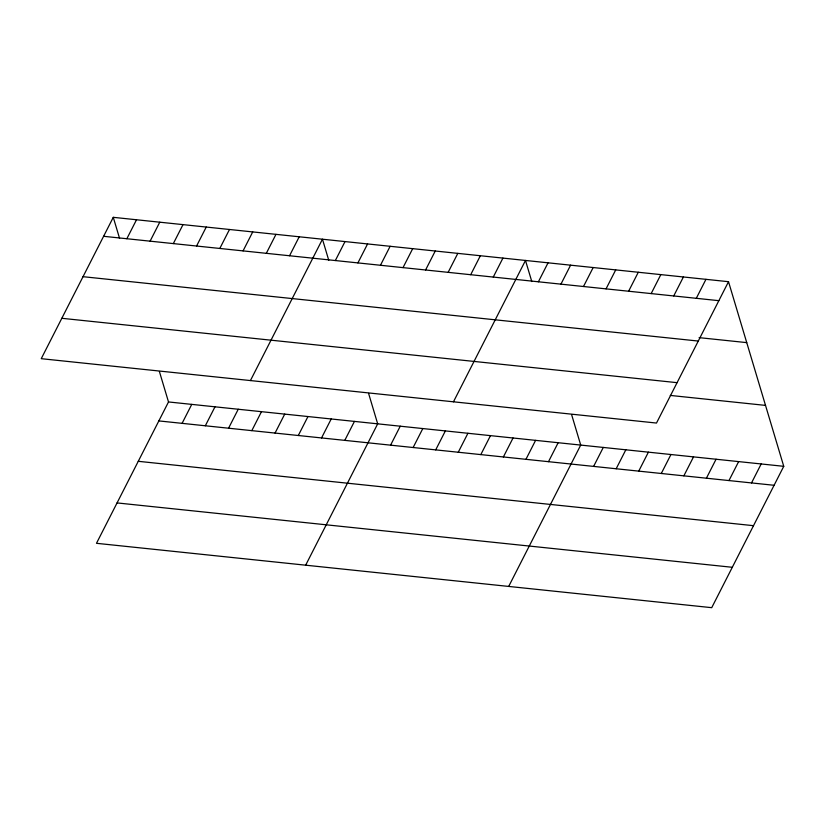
<?xml version="1.0" encoding="UTF-8"?>
<svg xmlns="http://www.w3.org/2000/svg" width="825" height="825" viewBox="0 0 825 825"><rect width="100%" height="100%" fill="white"/><g stroke="black" fill="none" stroke-linecap="round" stroke-linejoin="round"><path stroke-width="1.24" d="M113.273 217.326L41.25 358.679L656.494 423.05L728.516 281.696L113.273 217.326L119.584 238.415M126.854 238.724L136.517 219.759M150.098 241.158L159.761 222.193M173.333 243.592L183.006 224.617M196.577 246.025L206.24 227.05M219.821 248.459L229.484 229.484M243.066 250.882L252.728 231.918M159.39 371.487L168.506 401.95L96.484 543.304L711.727 607.674L783.75 466.321L728.516 281.696M266.31 253.316L275.973 234.352M182.088 423.349L191.751 404.384M289.544 255.75L299.217 236.785M205.322 425.782L214.995 406.808M250.429 380.573L322.462 239.209L328.762 260.298M228.566 428.216L238.239 409.241M335.352 260.545L345.015 241.57M251.811 430.64L261.473 411.675M357.906 262.907L367.579 243.932M275.055 433.073L284.718 414.109M380.469 265.258L390.132 246.293M298.299 435.507L307.962 416.543M403.023 267.62L412.696 248.655M321.544 437.941L331.207 418.966M425.587 269.981L435.249 251.017M344.778 440.375L354.451 421.4M448.14 272.343L457.813 253.378M305.662 565.187L377.685 423.833L368.579 393.37M470.704 274.704L480.367 255.729M390.586 445.16L400.249 426.195M493.267 277.066L502.93 258.091M413.139 447.521L422.812 428.557M453.461 401.806L525.484 260.452L531.795 281.542M435.703 449.883L445.366 430.918M538.385 281.789L548.048 262.814M458.257 452.244L467.93 433.269M560.938 284.14L570.601 265.176M480.82 454.606L490.483 435.631M583.502 286.502L593.165 267.537M503.374 456.968L513.047 437.993M606.055 288.863L615.718 269.899M525.938 459.329L535.6 440.354M628.619 291.225L638.282 272.26M548.491 461.68L558.164 442.716M651.173 293.587L660.835 274.612M508.695 586.431L580.717 445.077L571.612 414.614M673.736 295.948L683.399 276.973M593.618 466.403L603.281 447.439M696.29 298.31L705.963 279.335M616.172 468.765L625.835 449.8M638.736 471.127L648.398 452.152M661.289 473.488L670.952 454.513M683.853 475.85L693.516 456.875M706.406 478.211L716.069 459.236M728.97 480.562L738.633 461.598M751.523 482.924L761.186 463.959M103.61 236.301L718.853 300.671M699.115 337.642L746.749 342.623M83.026 276.684L698.27 341.055M61.823 318.295L677.067 382.666M670.271 395.423L765.528 405.395M168.506 401.95L783.75 466.321M158.843 420.915L774.087 485.286M138.26 461.309L753.503 525.68M117.057 502.92L732.301 567.291"/></g></svg>
